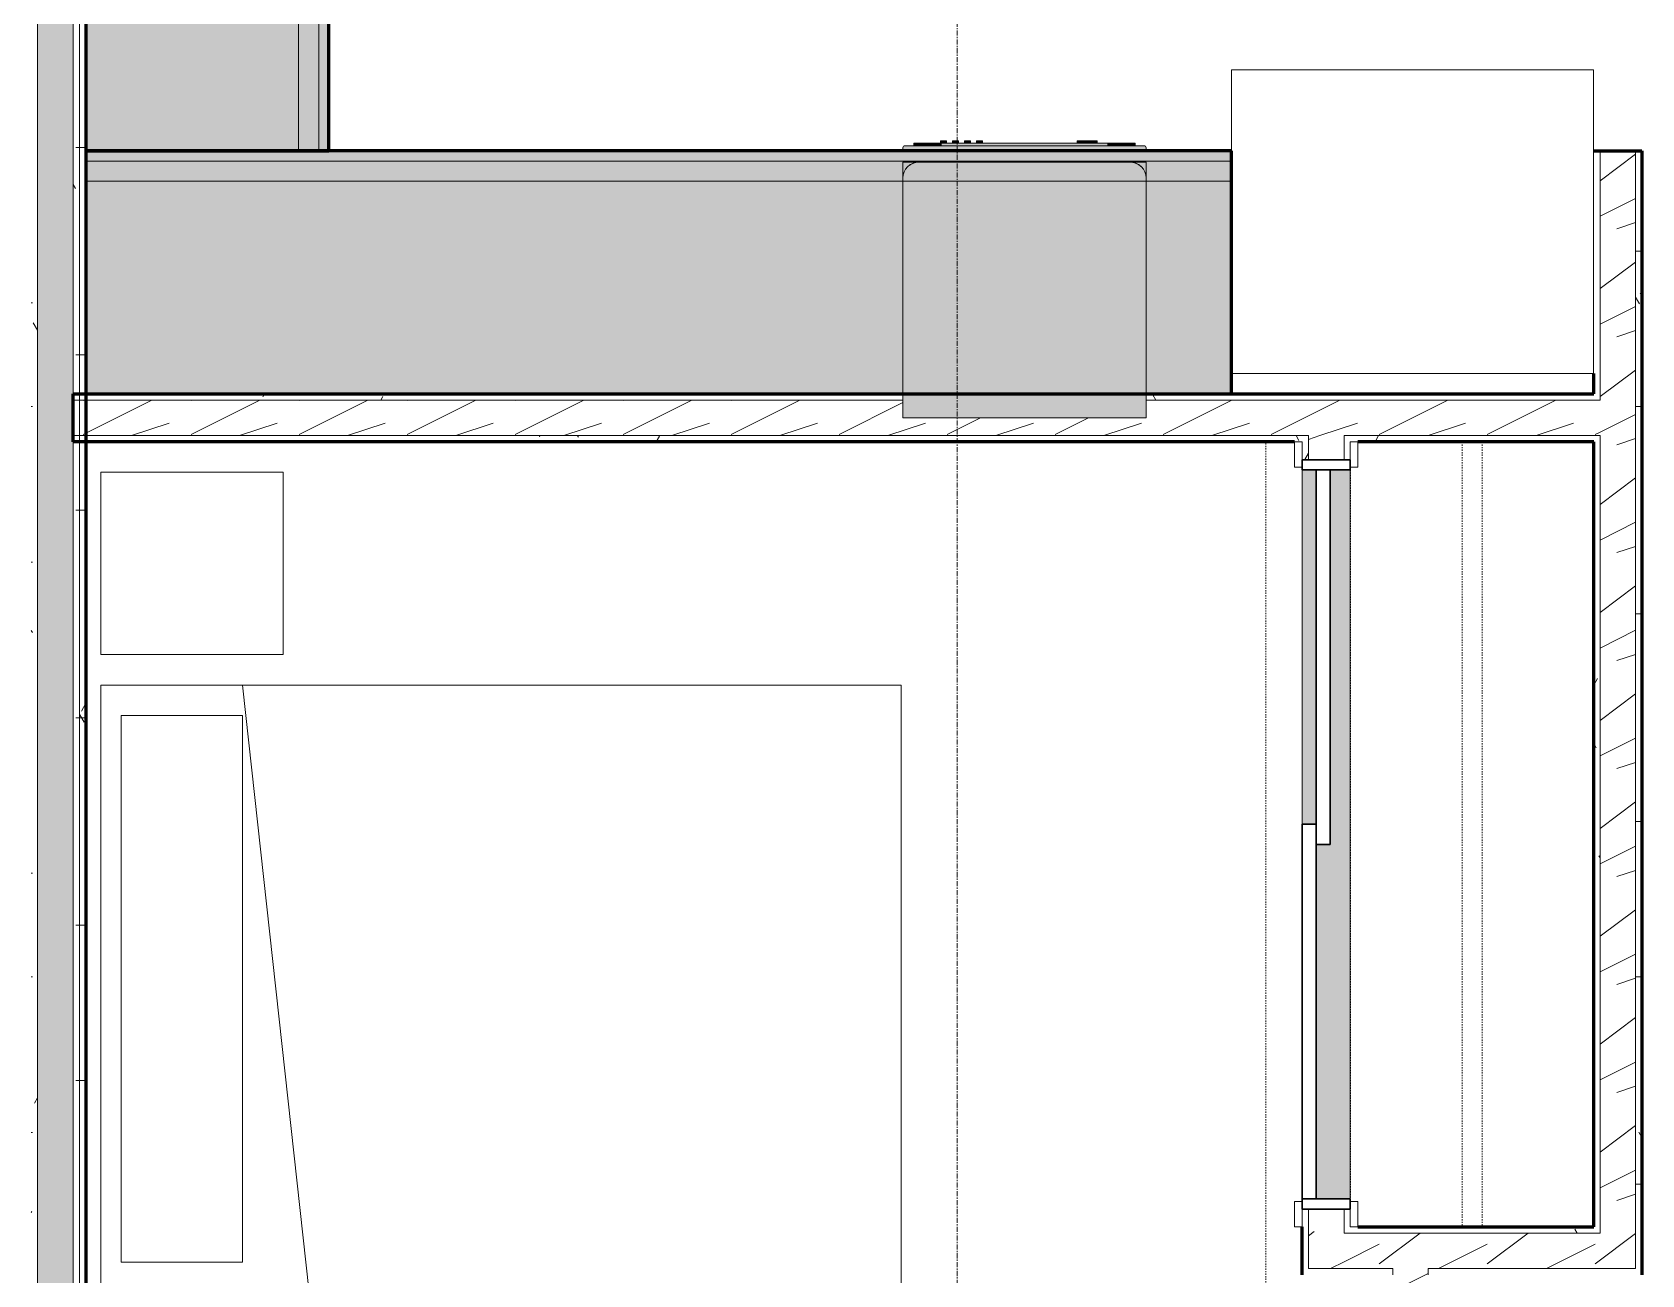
# Model space of a CAD drawing. Header units: inches. Extents: x -4061 to -1937, y 9836 to 11171.
# Drawn here: x -2918.6 to -2759.7, y 10562.6 to 10685.3 of the extents above; entities that cross this region are included whole.
import ezdxf

# ---------------------------------------------------------------- set-up
doc = ezdxf.new("R2010")
doc.units = ezdxf.units.IN
doc.header["$MEASUREMENT"] = 0
doc.linetypes.add('Dash', pattern=[0.25, 0.125, -0.125])
doc.linetypes.add('Grid Line 1_2_', pattern=[0.875, 0.5, -0.125, 0.125, -0.125])
for name, color, linetype, lineweight in [('0-1', 7, 'Continuous', 5), ('0-2', 250, 'Continuous', 9), ('A-DOOR-1', 250, 'Continuous', 9), ('A-DOOR-2', 50, 'Continuous', 30), ('A-DOOR-FRAM-1', 50, 'Continuous', 30), ('A-WALL', 113, 'Continuous', 18), ('A-WALL-1', 8, 'Continuous', 5), ('A-WALL-2', 10, 'Continuous', 60), ('A-WALL-3', 7, 'Continuous', 18), ('A-WALL-PATT-1', 250, 'Continuous', 9), ('A-WALL-PATT-2', 253, 'Continuous', 9), ('A-WALL-PATT-4', 111, 'Continuous', 9), ('I-FURN-1', 250, 'Continuous', 9), ('I-FURN-HDLN-1', 250, 'Dash', 9), ('I-WALL-2', 2, 'Continuous', 60), ('Q-CASE-1', 253, 'Continuous', 9), ('Q-CASE-2', 10, 'Continuous', 60), ('Q-CASE-3', 250, 'Continuous', 9), ('Q-CASE-HDLN-1', 250, 'Dash', 9), ('Q-SPCQ-1', 250, 'Continuous', 9), ('Q-SPCQ-2', 55, 'Continuous', 9), ('S-GRID-1', 1, 'Grid Line 1_2_', 9)]:
    doc.layers.add(name, color=color, linetype=linetype, lineweight=lineweight)
pattern_1 = [(216.87, (-83.801, -231.298), (31.9871619, 21.32545714), [5.331, -47.981]), (206.565, (-77.404, -234.497), (-10.662476, -10.6620098), [11.921, -11.921]), (198.435, (-77.404, -239.828), (-21.3244936, -10.6625869), [6.744, -26.974])]
pattern_2 = [(0, (-88.066, -241.96), (20.48, 5.12), [0.845, -14.515, 0.845, -14.515, -81.92]), (0, (-88.066, -241.96), (20.48, 5.12), [-30.72, 0.845, -29.875, 0.845, -14.515, -35.84]), (0, (-88.066, -241.96), (20.48, 5.12), [-76.8, 0.845, -9.395, 0.845, -24.755]), (120, (-80.386, -239.4), (-14.67405, 15.1762003), [0.845, -14.515, 0.845, -14.515, -81.92]), (120, (-80.386, -239.4), (-14.67405, 15.1762003), [-30.72, 0.845, -29.875, 0.845, -14.515, -35.84]), (120, (-80.386, -239.4), (-14.67405, 15.1762003), [-76.8, 0.845, -9.395, 0.845, -24.755]), (240, (-77.826, -229.16), (-5.80595, -20.2962003), [0.845, -14.515, 0.845, -14.515, -81.92]), (240, (-77.826, -229.16), (-5.80595, -20.2962003), [-30.72, 0.845, -29.875, 0.845, -14.515, -35.84]), (240, (-77.826, -229.16), (-5.80595, -20.2962003), [-76.8, 0.845, -9.395, 0.845, -24.755])]

# ---------------------------------------------------------------- blocks, each defined once
blk = doc.blocks.new('FOLDING_SLIDING CLOSET - 72_ x 80_-1372823-ENLARGED RCP - 2ND FLOOR PLAN - WEST')
at = {"layer": 'A-DOOR-1'}
for p, q in [((-36.25, 3), (-38.75, 3)), ((-38.75, 3), (-38.75, 2.25)), ((-38.75, 2.25), (-36.25, 2.25)), ((-36.25, 2.25), (-36.25, 3)), ((38.75, 3), (36.25, 3)), ((36.25, 3), (36.25, 2.25)), ((36.25, 2.25), (38.75, 2.25)), ((38.75, 2.25), (38.75, 3)), ((-36.25, -2.5), (-38.75, -2.5)), ((-38.75, -2.5), (-38.75, -3.25)), ((-36.25, -3.25), (-36.25, -2.5)), ((38.75, -2.5), (36.25, -2.5)), ((36.25, -2.5), (36.25, -3.25)), ((38.75, -3.25), (38.75, -2.5)), ((-38.75, -3.25), (-36.25, -3.25)), ((36.25, -3.25), (38.75, -3.25))]:
    blk.add_line(p, q, dxfattribs=at)
at = {"layer": 'A-DOOR-2'}
for p, q in [((1, 2.25), (-36, 2.25)), ((-36, 2.25), (-36, 0.875)), ((1, 0.875), (1, 2.25)), ((-36, 0.875), (1, 0.875)), ((36, 0.875), (-1, 0.875)), ((-1, 0.875), (-1, -0.5)), ((36, -0.5), (36, 0.875)), ((-1, -0.5), (36, -0.5))]:
    blk.add_line(p, q, dxfattribs=at)
at = {"layer": 'A-DOOR-FRAM-1'}
for p, q in [((-36, 2.25), (-37, 2.25)), ((-37, 2.25), (-37, -2.5)), ((-36, -2.5), (-36, 2.25)), ((36, 2.25), (36, -2.5)), ((37, 2.25), (36, 2.25)), ((37, -2.5), (37, 2.25)), ((-37, -2.5), (-36, -2.5)), ((36, -2.5), (37, -2.5))]:
    blk.add_line(p, q, dxfattribs=at)
blk = doc.blocks.new('Refrigerator_-_Side-by-Side_6047 - 36_ X 30_-1372843-ENLARGED RCP - 2ND FLOOR PLAN - WEST')
at = {"layer": 'Q-SPCQ-1'}
for p, q in [((-17.88, 15.58), (17.87, 15.58)), ((-17.88, -14.42), (-17.88, 15.58)), ((17.87, 15.58), (17.87, -14.42)), ((17.87, -14.42), (-17.88, -14.42))]:
    blk.add_line(p, q, dxfattribs=at)
blk = doc.blocks.new('OD_CW_Base Cabinet - OD_CW_Base Cabinet-1965007-ENLARGED RCP - 2ND FLOOR PLAN - WEST')
at = {"layer": 'Q-CASE-1'}
for points in [[(0.74, 3), (113.84, 3), (113.84, 24), (0.74, 24), (0.74, 13.84)], [(24.03, 1), (113.84, 1), (113.84, 3), (33.18, 3), (33.18, 1.13), (9.18, 1.13), (9.18, 3), (0.74, 3), (0.74, 1), (16.37, 1)], [(113.84, 0), (113.84, 1), (0.74, 1), (0.74, 0), (92.84, 0)]]:
    blk.add_hatch(color=256, dxfattribs=at).paths.add_polyline_path(points, flags=0)
at = {"layer": 'Q-CASE-2'}
for p, q in [((113.84, 24), (0.74, 24)), ((0.74, 24), (0.74, 0)), ((113.84, 0), (113.84, 24)), ((0.74, 0), (113.84, 0))]:
    blk.add_line(p, q, dxfattribs=at)
at = {"layer": 'Q-CASE-3'}
for p, q in [((0.74, 24), (0.74, 3)), ((0.74, 24), (113.84, 24)), ((113.84, 3), (113.84, 24)), ((0.74, 3), (113.84, 3)), ((113.84, 1), (113.84, 3)), ((0.74, 1), (113.84, 1)), ((0.74, 1), (113.84, 1)), ((0.74, 0), (92.84, 0)), ((113.84, 0), (113.84, 1))]:
    blk.add_line(p, q, dxfattribs=at)
blk = doc.blocks.new('Dishwasher_15404 - 34_ counter-V3-ENLARGED RCP - 2ND FLOOR PLAN - WEST')
at = {"layer": 'Q-SPCQ-2'}
h = blk.add_hatch(color=256, dxfattribs=at)
h.paths.add_polyline_path([(25.25, 1.57), (25.24, 22.52), (25.17, 22.9), (24.98, 23.29), (24.74, 23.58), (24.46, 23.79), (24.08, 23.95), (23.68, 24), (23.38, 24), (23.38, 0), (23.68, 0), (24.08, 0.05), (24.46, 0.21), (24.83, 0.52), (25.04, 0.79), (25.2, 1.17)], flags=0)
h.paths.add_polyline_path([(2.37, 0), (2.37, 24), (0, 24), (0, 0)], flags=0)
h = blk.add_hatch(color=256, dxfattribs=at)
h.paths.add_polyline_path([(25.25, 22.43), (25.25, 24), (23.68, 24), (24.08, 23.95), (24.46, 23.79), (24.83, 23.48), (25.04, 23.21), (25.22, 22.75), (25.24, 22.52)], flags=0)
h.paths.add_polyline_path([(25.25, 0), (25.25, 1.57), (25.2, 1.17), (24.96, 0.67), (24.74, 0.42), (24.46, 0.21), (24.08, 0.05), (23.68, 0), (25.2, 0)], flags=0)
for points in [[(26.87, 14.85), (26.85, 23.86), (26.82, 23.94), (26.63, 24), (26.37, 24), (26.37, 0), (26.73, 0.01), (26.82, 0.06), (26.87, 0.2), (26.87, 7.19)], [(25, 23.26), (24.96, 23.33), (24.98, 23.29)], [(27.12, 22.91), (26.87, 22.91), (26.87, 21.39), (27.12, 21.39), (27.12, 22.68)], [(27.12, 20.19), (27.12, 21.39), (26.87, 21.39), (26.87, 20.19)], [(27.12, 3.81), (27.12, 20.19), (26.87, 20.19), (26.87, 3.81)], [(27.37, 20.19), (27.37, 20.28), (27.12, 20.28), (27.12, 19.69), (27.37, 19.69)], [(27.37, 18.51), (27.37, 19.1), (27.12, 19.1), (27.12, 18.51)], [(27.37, 17.33), (27.37, 17.92), (27.12, 17.92), (27.12, 17.33)], [(27.37, 16.15), (27.37, 16.74), (27.12, 16.74), (27.12, 16.15)], [(27.37, 6.06), (27.37, 6.79), (27.12, 6.79), (27.12, 5.81), (27.37, 5.81)], [(27.37, 5.81), (27.12, 5.81), (27.12, 4.82), (27.37, 4.82), (27.37, 5.55)], [(27.12, 2.99), (27.12, 3.81), (26.87, 3.81), (26.87, 2.61), (27.12, 2.61), (27.12, 2.78)], [(27.12, 2.61), (26.87, 2.61), (26.87, 1.09), (27.12, 1.09)]]:
    blk.add_hatch(color=256, dxfattribs=at).paths.add_polyline_path(points, flags=0)
at = {"layer": 'Q-SPCQ-1'}
for p, q in [((0, 24), (23.68, 24)), ((0, 0), (0, 24)), ((23.68, 24), (25.25, 24)), ((25.25, 24), (25.25, 22.43)), ((26.37, 24), (26.68, 24)), ((25.25, 22.43), (25.25, 1.57)), ((26.87, 23.8), (26.87, 0.2)), ((26.87, 22.91), (27.12, 22.91)), ((27.12, 21.39), (27.12, 22.91)), ((27.12, 20.19), (27.12, 21.39)), ((27.12, 20.28), (27.37, 20.28)), ((27.12, 3.81), (27.12, 20.19)), ((27.12, 19.69), (27.37, 19.69)), ((27.12, 19.1), (27.37, 19.1)), ((27.37, 19.69), (27.37, 20.28)), ((27.37, 18.51), (27.37, 19.1)), ((27.12, 18.51), (27.37, 18.51)), ((27.12, 17.92), (27.37, 17.92)), ((27.37, 17.33), (27.37, 17.92)), ((27.12, 17.33), (27.37, 17.33)), ((27.12, 16.74), (27.37, 16.74)), ((27.12, 16.15), (27.37, 16.15)), ((27.37, 16.15), (27.37, 16.74)), ((27.37, 6.79), (27.12, 6.79)), ((27.37, 5.81), (27.37, 6.79)), ((27.12, 4.82), (27.37, 4.82)), ((27.37, 4.82), (27.37, 5.81)), ((27.12, 2.61), (27.12, 3.81)), ((27.12, 1.09), (27.12, 2.61)), ((23.68, 0), (0, 0)), ((25.25, 1.57), (25.25, 0)), ((26.87, 1.09), (27.12, 1.09)), ((25.25, 0), (23.68, 0)), ((26.68, 0), (26.37, 0))]:
    blk.add_line(p, q, dxfattribs=at)
for centre, radius, start, end in [((23.68, 22.43), 1.57, 360, 90), ((26.68, 23.8), 0.197, 360, 90), ((23.68, 22.43), 1.57, 32.077, 42.3359), ((23.68, 22.43), 1.57, 17.8182, 27.5266), ((23.68, 22.43), 1.57, 360, 13.6425), ((23.68, 1.57), 1.57, 270, 360), ((23.68, 1.57), 1.57, 317.6641, 327.923), ((23.68, 1.57), 1.57, 332.4734, 342.1818), ((23.68, 1.57), 1.57, 346.3575, 360), ((26.68, 0.2), 0.197, 270, 360), ((26.68, 0.2), 0.197, 285, 345)]:
    blk.add_arc(centre, radius, start, end, dxfattribs=at)
blk = doc.blocks.new('OD_CW_Base Cabinet - OD_CW_Base Cabinet-1965008-ENLARGED RCP - 2ND FLOOR PLAN - WEST')
at = {"layer": 'Q-CASE-1'}
for points in [[(133.01, 24), (0.74, 24), (0.74, 3), (133.01, 3)], [(133.01, 1), (70.97, 1), (70.97, 0.63), (46.97, 0.63), (46.97, 1), (0.74, 1), (0.74, 0), (133.01, 0), (133.01, 0.63)]]:
    blk.add_hatch(color=256, dxfattribs=at).paths.add_polyline_path(points, flags=0)
h = blk.add_hatch(color=256, dxfattribs=at)
h.paths.add_polyline_path([(133.01, 1), (133.01, 3), (70.97, 3), (70.97, 1)], flags=0)
h.paths.add_polyline_path([(46.97, 1), (46.97, 3), (0.74, 3), (0.74, 1)], flags=0)
at = {"layer": 'Q-CASE-2'}
for p, q in [((133.01, 24), (0.74, 24)), ((0.74, 24), (0.74, 0)), ((133.01, 0), (133.01, 24)), ((0.74, 0), (133.01, 0))]:
    blk.add_line(p, q, dxfattribs=at)
at = {"layer": 'Q-CASE-3'}
for p, q in [((0.74, 24), (0.74, 3)), ((0.74, 24), (133.01, 24)), ((133.01, 3), (133.01, 24)), ((0.74, 3), (0.74, 1)), ((0.74, 3), (133.01, 3)), ((133.01, 1), (133.01, 3)), ((0.74, 1), (0.74, 0)), ((0.74, 1), (46.97, 1)), ((0.74, 1), (46.97, 1)), ((0.74, 0), (133.01, 0)), ((70.97, 1), (133.01, 1)), ((70.97, 1), (133.01, 1)), ((133.01, 0), (133.01, 1))]:
    blk.add_line(p, q, dxfattribs=at)
blk = doc.blocks.new('OD_CW_Closet - OD_CW_Closet-1690852-ENLARGED RCP - 2ND FLOOR PLAN - WEST')
at = {"layer": 'Q-CASE-HDLN-1'}
for p, q in [((0.74, 13), (78.24, 13)), ((0.74, 11), (78.24, 11)), ((3.24, 0), (75.74, 0))]:
    blk.add_line(p, q, dxfattribs=at)
blk = doc.blocks.new('Bed-Standard - Queen 60_ x 79_-1242961-ENLARGED RCP - 2ND FLOOR PLAN - WEST')
at = {"layer": 'I-FURN-1'}
for p, q in [((40.69, 37.7), (-19.31, 37.7)), ((-19.31, 37.7), (-19.31, -41.3)), ((40.69, -41.3), (40.69, 37.7)), ((-16.31, 35.7), (-16.31, 23.7)), ((-16.31, 35.7), (37.69, 35.7)), ((37.69, 35.7), (37.69, 23.7)), ((40.69, 23.7), (-19.31, 17.13)), ((-16.31, 23.7), (37.69, 23.7)), ((-19.31, -41.3), (40.69, -41.3))]:
    blk.add_line(p, q, dxfattribs=at)
at = {"layer": 'I-FURN-HDLN-1'}
for p, q in [((-55.31, 37.7), (-55.31, -77.3)), ((64.69, -77.3), (64.69, 37.7)), ((-55.31, -77.3), (64.69, -77.3))]:
    blk.add_line(p, q, dxfattribs=at)
blk = doc.blocks.new('Table-Night Stand - 18_ x 18_ x 24_-1352623-ENLARGED RCP - 2ND FLOOR PLAN - WEST')
at = {"layer": 'I-FURN-1'}
for p, q in [((18.15, 18), (0.15, 18)), ((0.15, 18), (0.15, 0)), ((18.15, 0), (18.15, 18)), ((0.15, 0), (18.15, 0))]:
    blk.add_line(p, q, dxfattribs=at)
blk = doc.blocks.new('CTR - 1st Phase - Unit Layouts_rvt-1-ENLARGED RCP - 2ND FLOOR PLAN - WEST')
at = {"layer": 'A-WALL-1'}
h = blk.add_hatch(color=256, dxfattribs=at)
h.paths.add_polyline_path([(-2789.12, 10570.05), (-2788.5, 10570.05), (-2788.5, 10642.05), (-2790.5, 10642.05), (-2790.5, 10605.05), (-2791.87, 10605.05), (-2791.87, 10570.05)], flags=0)
h.paths.add_polyline_path([(-2791.87, 10607.05), (-2791.87, 10642.05), (-2793.25, 10642.05), (-2793.25, 10607.05)], flags=0)
at = {"layer": 'A-WALL-PATT-1'}
h = blk.add_hatch(dxfattribs=at)
h.set_pattern_fill('FP_1', color=256, style=0, pattern_type=2)
h.set_pattern_definition(pattern_2)
h.paths.add_polyline_path([(-2763.85, 10567.3), (-2763.85, 10645.43), (-2764.47, 10645.43), (-2764.47, 10567.3)], flags=0)
h.paths.add_polyline_path([(-2764.47, 10648.93), (-2763.85, 10648.93), (-2763.85, 10673.55), (-2764.47, 10673.55), (-2764.47, 10649.55)], flags=0)
h = blk.add_hatch(dxfattribs=at)
h.set_pattern_fill('FP_1', color=256, style=0, pattern_type=2)
h.set_pattern_definition(pattern_2)
h.paths.add_polyline_path([(-2759.72, 10563.18), (-2759.72, 10673.55), (-2760.35, 10673.55), (-2760.35, 10563.18)], flags=0)
h = blk.add_hatch(dxfattribs=at)
h.set_pattern_fill('FP_1', color=256, style=0, pattern_type=2)
h.set_pattern_definition(pattern_2)
h.paths.add_polyline_path([(-2800.22, 10648.93), (-2764.47, 10648.93), (-2764.47, 10649.55), (-2808.66, 10649.55), (-2808.66, 10648.93)], flags=0)
h.paths.add_polyline_path([(-2913.32, 10648.93), (-2832.66, 10648.93), (-2832.66, 10649.55), (-2913.32, 10649.55)], flags=0)
h = blk.add_hatch(dxfattribs=at)
h.set_pattern_fill('FP_1', color=256, style=0, pattern_type=2)
h.set_pattern_definition(pattern_2)
h.paths.add_polyline_path([(-2808.66, 10644.8), (-2792.62, 10644.8), (-2792.62, 10645.43), (-2913.32, 10645.42), (-2913.32, 10644.8), (-2832.66, 10644.8)], flags=0)
h.paths.add_polyline_path([(-2787.75, 10644.8), (-2764.47, 10644.8), (-2764.47, 10645.43), (-2789.12, 10645.43), (-2789.12, 10644.8), (-2788.5, 10644.8)], flags=0)
h = blk.add_hatch(dxfattribs=at)
h.set_pattern_fill('FP_1', color=256, style=0, pattern_type=2)
h.set_pattern_definition(pattern_2)
h.paths.add_polyline_path([(-2793.25, 10562.55), (-2792.62, 10562.55), (-2792.62, 10569.05), (-2793.25, 10569.05), (-2793.25, 10563.18)], flags=0)
h.paths.add_polyline_path([(-2793.25, 10643.05), (-2792.62, 10643.05), (-2792.62, 10644.8), (-2793.25, 10644.8)], flags=0)
h = blk.add_hatch(dxfattribs=at)
h.set_pattern_fill('FP_1', color=256, style=0, pattern_type=2)
h.set_pattern_definition(pattern_2)
h.paths.add_polyline_path([(-2763.85, 10566.68), (-2763.85, 10567.3), (-2788.5, 10567.3), (-2788.5, 10566.68), (-2764.47, 10566.68)], flags=0)
at = {"layer": 'A-WALL-PATT-2'}
h = blk.add_hatch(dxfattribs=at)
h.set_pattern_fill('FP_2', color=256, style=0, pattern_type=2)
h.set_pattern_definition(pattern_1)
h.paths.add_polyline_path([(-2760.35, 10566.68), (-2760.35, 10566.68), (-2760.35, 10673.55), (-2763.85, 10673.55), (-2763.85, 10566.68)], flags=0)
h = blk.add_hatch(dxfattribs=at)
h.set_pattern_fill('FP_2', color=256, style=0, pattern_type=2)
h.set_pattern_definition(pattern_1)
h.paths.add_polyline_path([(-2792.62, 10645.43), (-2763.85, 10645.44), (-2763.85, 10648.93), (-2808.66, 10648.93), (-2808.66, 10647.18), (-2832.66, 10647.18), (-2832.66, 10648.93), (-2914.57, 10648.93), (-2914.57, 10645.43), (-2798.4, 10645.43)], flags=0)
h = blk.add_hatch(dxfattribs=at)
h.set_pattern_fill('FP_2', color=256, style=0, pattern_type=2)
h.set_pattern_definition(pattern_1)
h.paths.add_polyline_path([(-2792.62, 10563.18), (-2789.12, 10563.18), (-2789.12, 10569.05), (-2792.62, 10569.05), (-2792.62, 10566.49)], flags=0)
h.paths.add_polyline_path([(-2789.12, 10643.05), (-2789.12, 10645.43), (-2792.62, 10645.43), (-2792.62, 10643.05)], flags=0)
h = blk.add_hatch(dxfattribs=at)
h.set_pattern_fill('FP_2', color=256, style=0, pattern_type=2)
h.set_pattern_definition(pattern_1)
h.paths.add_polyline_path([(-2784.92, 10563.18), (-2760.35, 10563.18), (-2760.35, 10566.68), (-2789.12, 10566.68), (-2789.12, 10563.18), (-2788.5, 10563.18)], flags=0)
h = blk.add_hatch(dxfattribs=at)
h.set_pattern_fill('FP_2', color=256, style=0, pattern_type=2)
h.set_pattern_definition(pattern_1)
h.paths.add_polyline_path([(-2783.07, 10475.13), (-2780.8, 10475.13), (-2780.8, 10523.45), (-2784.3, 10523.45), (-2784.3, 10475.13)], flags=0)
h.paths.add_polyline_path([(-2784.3, 10559.45), (-2780.8, 10559.45), (-2780.8, 10563.18), (-2784.3, 10563.18), (-2784.3, 10562.55)], flags=0)
at = {"layer": 'A-WALL-2'}
for p, q in [((-2764.47, 10673.55), (-2759.72, 10673.55)), ((-2759.72, 10673.55), (-2759.72, 10567.3)), ((-2764.47, 10649.55), (-2764.47, 10651.55)), ((-2914.57, 10644.8), (-2914.57, 10649.55)), ((-2914.57, 10649.55), (-2913.32, 10649.55)), ((-2800.22, 10649.55), (-2764.47, 10649.55)), ((-2794, 10644.8), (-2914.57, 10644.8)), ((-2764.47, 10644.8), (-2787.75, 10644.8)), ((-2764.47, 10567.3), (-2764.47, 10644.8)), ((-2793.25, 10562.55), (-2793.25, 10567.3)), ((-2787.75, 10567.3), (-2764.47, 10567.3)), ((-2759.72, 10567.3), (-2759.72, 10563.18)), ((-2759.72, 10563.18), (-2759.72, 10562.55))]:
    blk.add_line(p, q, dxfattribs=at)
at = {"layer": 'A-WALL-3'}
for p, q in [((-2763.85, 10673.55), (-2763.85, 10648.93)), ((-2760.35, 10673.55), (-2760.35, 10567.3)), ((-2914.57, 10648.93), (-2832.66, 10648.93)), ((-2808.66, 10648.93), (-2764.47, 10648.93)), ((-2764.47, 10648.93), (-2763.85, 10648.93)), ((-2914.57, 10645.43), (-2792.62, 10645.43)), ((-2792.62, 10644.8), (-2792.62, 10645.43)), ((-2789.12, 10644.8), (-2789.12, 10645.43)), ((-2789.12, 10645.43), (-2764.47, 10645.43)), ((-2764.47, 10645.43), (-2763.85, 10645.43)), ((-2763.85, 10645.43), (-2763.85, 10567.3)), ((-2792.62, 10643.05), (-2792.62, 10644.8)), ((-2789.12, 10643.05), (-2789.12, 10644.8)), ((-2793.25, 10642.05), (-2793.25, 10607.05)), ((-2788.5, 10570.05), (-2788.5, 10642.05)), ((-2792.62, 10563.18), (-2792.62, 10569.05)), ((-2789.12, 10566.68), (-2789.12, 10569.05)), ((-2789.12, 10566.68), (-2788.5, 10566.68)), ((-2788.5, 10566.68), (-2763.85, 10566.68)), ((-2763.85, 10566.68), (-2763.85, 10567.3)), ((-2760.35, 10566.68), (-2760.35, 10567.3)), ((-2760.35, 10563.18), (-2760.35, 10566.68)), ((-2792.62, 10563.18), (-2789.12, 10563.18)), ((-2789.12, 10563.18), (-2788.5, 10563.18)), ((-2788.5, 10563.18), (-2784.3, 10563.18)), ((-2784.3, 10562.55), (-2784.3, 10563.18)), ((-2780.8, 10562.55), (-2780.8, 10563.18)), ((-2780.8, 10563.18), (-2760.35, 10563.18))]:
    blk.add_line(p, q, dxfattribs=at)
at = {"layer": '0-2'}
for name, p, rotation in [('OD_CW_Base Cabinet - OD_CW_Base Cabinet-1965008-ENLARGED RCP - 2ND FLOOR PLAN - WEST', (-2889.32, 10672.81), 89.99999999996975), ('Dishwasher_15404 - 34_ counter-V3-ENLARGED RCP - 2ND FLOOR PLAN - WEST', (-2808.66, 10647.18), 89.99999999996899), ('OD_CW_Base Cabinet - OD_CW_Base Cabinet-1965007-ENLARGED RCP - 2ND FLOOR PLAN - WEST', (-2799.49, 10673.55), 180), ('Bed-Standard - Queen 60_ x 79_-1242961-ENLARGED RCP - 2ND FLOOR PLAN - WEST', (-2874.14, 10580.11), 89.99999999995094), ('FOLDING_SLIDING CLOSET - 72_ x 80_-1372823-ENLARGED RCP - 2ND FLOOR PLAN - WEST', (-2791, 10606.05), 89.99999999995859), ('OD_CW_Closet - OD_CW_Closet-1690852-ENLARGED RCP - 2ND FLOOR PLAN - WEST', (-2788.47, 10645.54), 269.9999999999516), ('Table-Night Stand - 18_ x 18_ x 24_-1352623-ENLARGED RCP - 2ND FLOOR PLAN - WEST', (-2893.85, 10623.66), 89.9999999999465)]:
    blk.add_blockref(name, p, dxfattribs=dict(at, rotation=rotation))
blk.add_blockref('Refrigerator_-_Side-by-Side_6047 - 36_ X 30_-1372843-ENLARGED RCP - 2ND FLOOR PLAN - WEST', (-2782.35, 10665.97), dxfattribs=at)
blk = doc.blocks.new('CTR - 1st Phase - Shell_rvt-1-ENLARGED RCP - 2ND FLOOR PLAN - WEST')
at = {"layer": 'S-GRID-1'}
blk.add_line((-2827.32, 9836.18), (-2827.32, 11138.35), dxfattribs=at)

msp = doc.modelspace()

# ---------------------------------------------------------------- hatches: boundary and pattern name
at = {"layer": 'A-WALL-PATT-4'}
h = msp.add_hatch(dxfattribs=at)
h.set_pattern_fill('FP_1', color=256, style=0, pattern_type=2)
h.set_pattern_definition(pattern_2)
h.paths.add_polyline_path([(-2918.7, 10454.81), (-2918.07, 10454.82), (-2918.07, 10843.14), (-2918.7, 10843.14), (-2918.7, 10455.44)], flags=0)
h = msp.add_hatch(dxfattribs=at)
h.set_pattern_fill('FP_4', color=256, style=0, pattern_type=2)
h.set_pattern_definition([(161.57, (-87.746, -241.64), (-2.560496185, -0.000537386), [0, -18.214, 2.022, 0]), (18.43, (-88.386, -241.64), (-2.560496185, 0.000537386), [0, -18.214, 2.022, 0]), (108.43, (-87.746, -241.64), (1.27922091, -6.400876726), [6.07, -14.166]), (71.57, (-88.386, -241.64), (1.27922091, 6.400876726), [6.07, -14.166])])
h.paths.add_polyline_path([(-2914.57, 10454.19), (-2914.57, 10843.41), (-2918.07, 10843.41), (-2918.07, 10454.19)], flags=0)
h = msp.add_hatch(dxfattribs=at)
h.set_pattern_fill('FP_1', color=256, style=0, pattern_type=2)
h.set_pattern_definition(pattern_2)
h.paths.add_polyline_path([(-2913.95, 10454.81), (-2913.95, 10645.43), (-2914.57, 10645.43), (-2914.57, 10454.81)], flags=0)
h.paths.add_polyline_path([(-2914.26, 10648.93), (-2913.95, 10648.93), (-2913.95, 10843.14), (-2914.57, 10843.14), (-2914.57, 10648.93)], flags=0)
h = msp.add_hatch(dxfattribs=at)
h.set_pattern_fill('FP_1', color=256, style=0, pattern_type=2)
h.set_pattern_definition(pattern_2)
h.paths.add_polyline_path([(-2913.32, 10455.44), (-2913.32, 10645.43), (-2913.95, 10645.43), (-2913.95, 10455.44)], flags=0)
h.paths.add_polyline_path([(-2913.32, 10648.93), (-2913.32, 10719.78), (-2913.95, 10719.78), (-2913.95, 10648.93)], flags=0)
h.paths.add_polyline_path([(-2913.32, 10743.78), (-2913.32, 10843.14), (-2913.95, 10843.14), (-2913.95, 10743.78)], flags=0)

# ---------------------------------------------------------------- linework, layer by layer
at = {"layer": 'A-WALL'}
for p, q in [((-2918.07, 10454.19), (-2918.07, 10843.41)), ((-2914.57, 10454.19), (-2914.57, 10843.41)), ((-2913.95, 10454.81), (-2913.95, 10719.78))]:
    msp.add_line(p, q, dxfattribs=at)
at = {"layer": 'I-WALL-2'}
msp.add_line((-2913.32, 10649.55), (-2913.32, 10455.44), dxfattribs=at)

# ---------------------------------------------------------------- block references
at = {"layer": '0-1'}
for name in ['CTR - 1st Phase - Shell_rvt-1-ENLARGED RCP - 2ND FLOOR PLAN - WEST', 'CTR - 1st Phase - Unit Layouts_rvt-1-ENLARGED RCP - 2ND FLOOR PLAN - WEST']:
    msp.add_blockref(name, (0, 0), dxfattribs=at)

doc.saveas('drawing.dxf')
